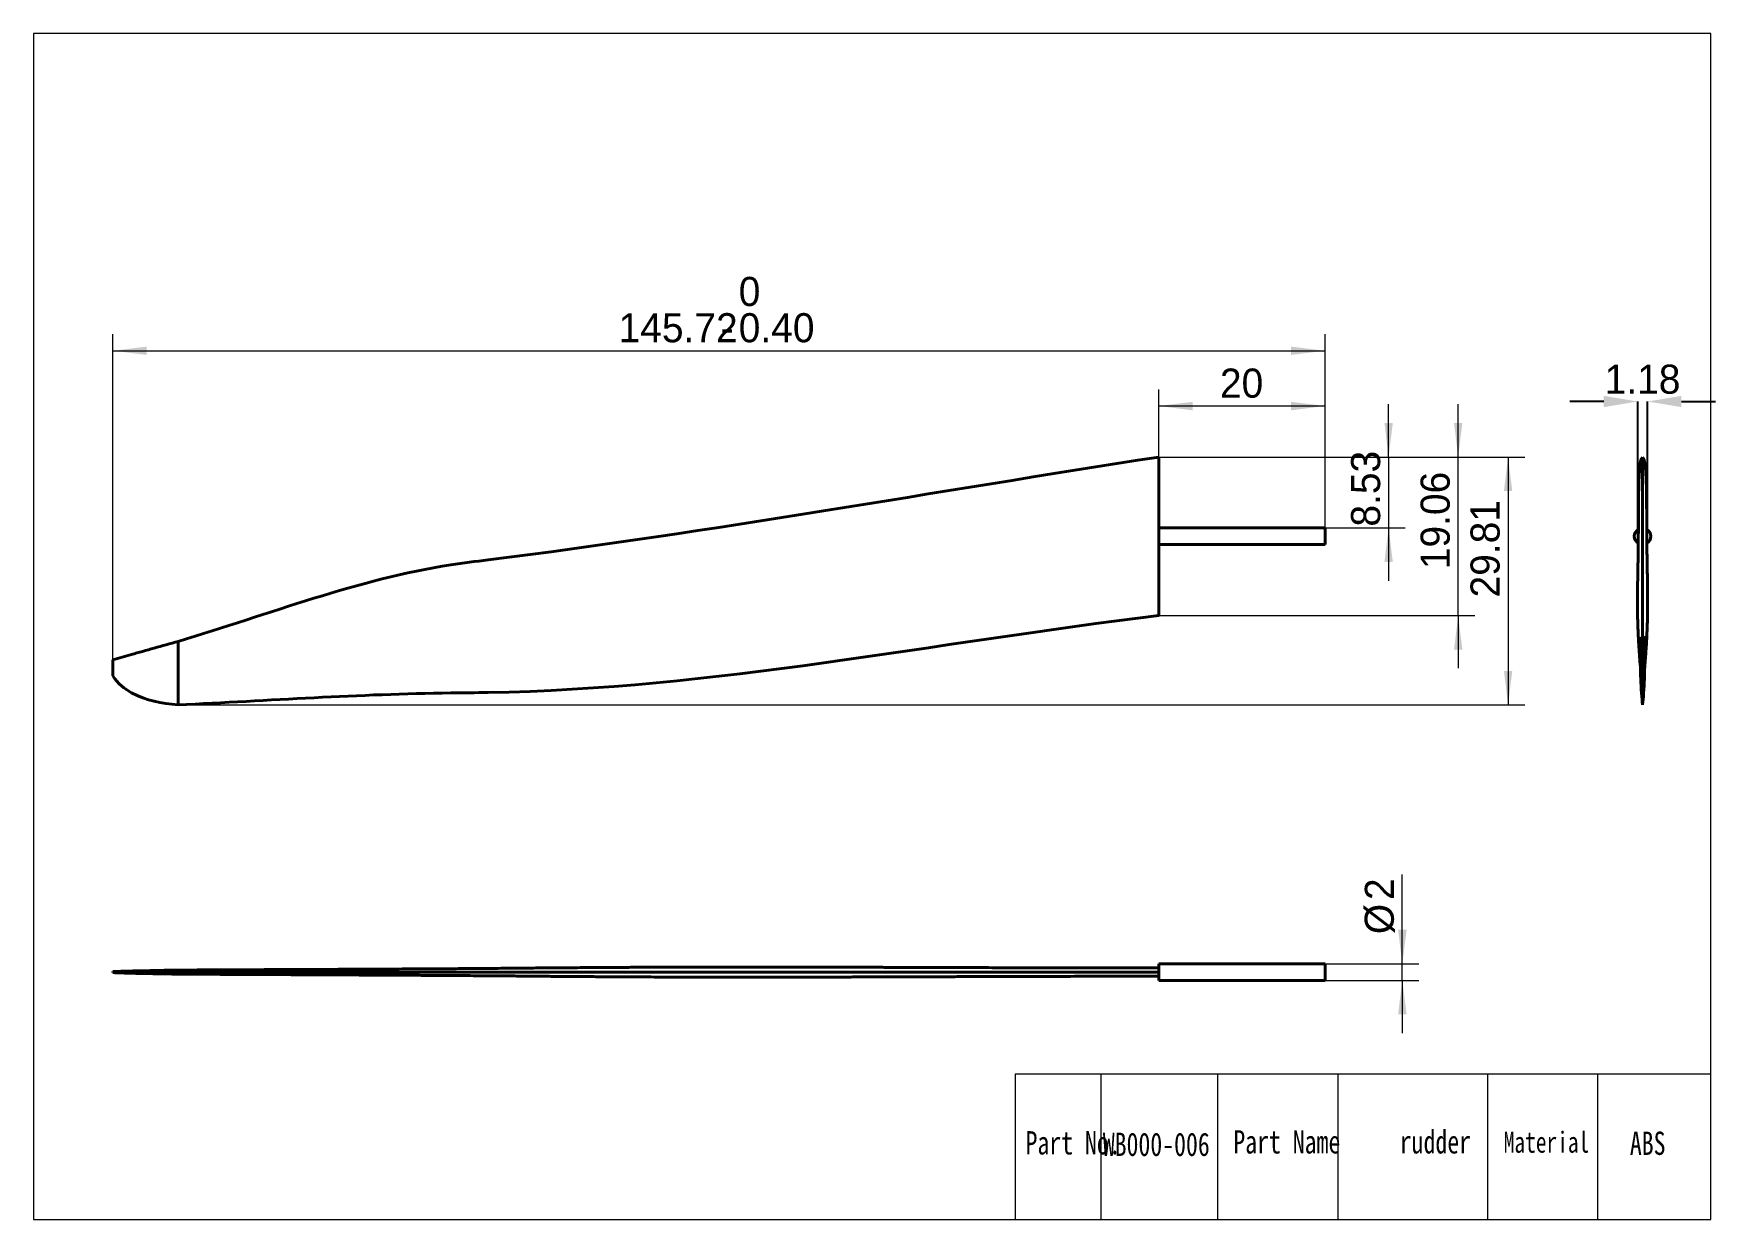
# Model space of a CAD drawing. Header units: millimetres. Extents: x 22 to 124, y 32 to 104.
import ezdxf

# ---------------------------------------------------------------- set-up
doc = ezdxf.new("R2010")
doc.units = ezdxf.units.MM
doc.header["$LTSCALE"] = 0.5
doc.layers.get('0').update_dxf_attribs({"lineweight": 18})
for name, color, linetype, lineweight in [('1轮廓实线层', 7, 'Continuous', 40), ('2细线层', 4, 'Continuous', 18), ('尺寸线层', 3, 'Continuous', 18)]:
    doc.layers.add(name, color=color, linetype=linetype, lineweight=lineweight)
doc.styles.add('SLDTEXTSTYLE1', font='')
doc.styles.get('SLDTEXTSTYLE1').set_extended_font_data('汉仪长仿宋体')
doc.dimstyles.new('SLDDIMSTYLE0', dxfattribs={"dimtxt": 1.75, "dimasz": 2.04, "dimexe": 0, "dimexo": 0.0625, "dimgap": 0.4375, "dimtad": 1, "dimlfac": 2, "dimrnd": 1e-09, "dimzin": 12, "dimdsep": 46, "dimtxsty": 'SLDTEXTSTYLE1', "dimcen": 0.09, "dimdle": 4.08, "dimadec": 0, "dimazin": 3, "dimtfac": 1, "dimtofl": 0, "dimtmove": 0, "dimatfit": 3, "dimfxl": 1, "dimfrac": 2, "dimtolj": 1, "dimarcsym": 0})
doc.dimstyles.new('SLDDIMSTYLE1', dxfattribs={"dimtxt": 1.75, "dimasz": 2.04, "dimexe": 0, "dimexo": 0.0625, "dimgap": 0.4375, "dimtad": 1, "dimlfac": 2, "dimrnd": 1e-09, "dimzin": 12, "dimdsep": 46, "dimtxsty": 'SLDTEXTSTYLE1', "dimcen": 0.09, "dimdle": 4.08, "dimadec": 0, "dimazin": 3, "dimtfac": 1, "dimtofl": 0, "dimtmove": 0, "dimatfit": 3, "dimfxl": 1, "dimfrac": 2, "dimtolj": 1, "dimarcsym": 0})
doc.dimstyles.new('SLDDIMSTYLE2', dxfattribs={"dimtxt": 1.75, "dimasz": 2.04, "dimexe": 0, "dimexo": 0.0625, "dimgap": 0.4375, "dimtad": 1, "dimlfac": 2, "dimrnd": 1e-09, "dimzin": 12, "dimdsep": 46, "dimtxsty": 'SLDTEXTSTYLE1', "dimcen": 0.09, "dimdle": 4.08, "dimadec": 0, "dimazin": 3, "dimtfac": 1, "dimtmove": 0, "dimatfit": 0, "dimfxl": 1, "dimfrac": 2, "dimtolj": 1, "dimarcsym": 0})

# ---------------------------------------------------------------- blocks, each defined once
blk = doc.blocks.new('*X3')
at = {"layer": '2细线层', "linetype": 'Continuous', "lineweight": 0}
for points in [[(27.2, 84.71), (29.24, 84.46), (29.24, 84.96)], [(100.06, 84.71), (98.02, 84.96), (98.02, 84.46)]]:
    blk.add_hatch(color=4, dxfattribs=at).paths.add_polyline_path(points, flags=0)
at = {"layer": '2细线层', "color": 4, "linetype": 'Continuous', "lineweight": 0}
for p, q in [((27.2, 65.17), (27.2, 85.71)), ((100.06, 74.06), (100.06, 85.71)), ((27.2, 84.71), (100.06, 84.71))]:
    blk.add_line(p, q, dxfattribs=at)
at = {"layer": '2细线层', "color": 4, "linetype": 'Continuous', "lineweight": 0, "char_height": 1.75, "attachment_point": 1, "style": 'SLDTEXTSTYLE1'}
for s, insert, width in [('0', (64.82, 89.15), 1.2216), ('145.72', (57.6, 86.97), 9.7244), ('0.40', (64.82, 86.97), 6.4958), ('-', (63.74, 86.97), 2.1087)]:
    blk.add_mtext(s, dxfattribs=dict(at, insert=insert, width=width))
blk = doc.blocks.new('*X4')
at = {"layer": '2细线层', "linetype": 'Continuous', "lineweight": 0}
for points in [[(90.06, 81.39), (92.1, 81.13), (92.1, 81.64)], [(100.06, 81.39), (98.02, 81.64), (98.02, 81.13)]]:
    blk.add_hatch(color=4, dxfattribs=at).paths.add_polyline_path(points, flags=0)
at = {"layer": '2细线层', "color": 4, "linetype": 'Continuous', "lineweight": 0}
for p, q in [((90.06, 78.32), (90.06, 82.39)), ((100.06, 74.06), (100.06, 82.39)), ((90.06, 81.39), (100.06, 81.39))]:
    blk.add_line(p, q, dxfattribs=at)
at = {"layer": '2细线层', "color": 4, "linetype": 'Continuous', "lineweight": 0, "insert": (93.74, 83.64), "char_height": 1.75, "width": 3.0201, "attachment_point": 1, "style": 'SLDTEXTSTYLE1'}
blk.add_mtext('20', dxfattribs=at)
blk = doc.blocks.new('*X5')
at = {"layer": '2细线层', "linetype": 'Continuous', "lineweight": 0}
for points in [[(103.88, 78.32), (104.13, 80.36), (103.63, 80.36)], [(103.88, 74.06), (103.63, 72.02), (104.13, 72.02)]]:
    blk.add_hatch(color=4, dxfattribs=at).paths.add_polyline_path(points, flags=0)
at = {"layer": '2细线层', "color": 4, "linetype": 'Continuous', "lineweight": 0}
for p, q in [((103.88, 78.32), (103.88, 81.5)), ((90.06, 78.32), (104.88, 78.32)), ((103.88, 78.32), (103.88, 74.06)), ((100.06, 74.06), (104.88, 74.06)), ((103.88, 74.06), (103.88, 70.88))]:
    blk.add_line(p, q, dxfattribs=at)
at = {"layer": '2细线层', "color": 4, "linetype": 'Continuous', "lineweight": 0, "insert": (101.62, 74.14), "char_height": 1.75, "width": 6.4958, "attachment_point": 1, "rotation": 90, "style": 'SLDTEXTSTYLE1'}
blk.add_mtext('8.53', dxfattribs=at)
blk = doc.blocks.new('*X6')
at = {"layer": '2细线层', "linetype": 'Continuous', "lineweight": 0}
for points in [[(108.06, 78.32), (108.31, 80.36), (107.81, 80.36)], [(108.06, 68.79), (107.81, 66.75), (108.31, 66.75)]]:
    blk.add_hatch(color=4, dxfattribs=at).paths.add_polyline_path(points, flags=0)
at = {"layer": '2细线层', "color": 4, "linetype": 'Continuous', "lineweight": 0}
for p, q in [((108.06, 78.32), (108.06, 81.5)), ((90.06, 78.32), (109.06, 78.32)), ((108.06, 68.79), (108.06, 78.32)), ((90.06, 68.79), (109.06, 68.79)), ((108.06, 68.79), (108.06, 65.62))]:
    blk.add_line(p, q, dxfattribs=at)
at = {"layer": '2细线层', "color": 4, "linetype": 'Continuous', "lineweight": 0, "insert": (105.8, 71.58), "char_height": 1.75, "width": 8.0083, "attachment_point": 1, "rotation": 90, "style": 'SLDTEXTSTYLE1'}
blk.add_mtext('19.06', dxfattribs=at)
blk = doc.blocks.new('*X7')
at = {"layer": '2细线层', "linetype": 'Continuous', "lineweight": 0}
for points in [[(111.06, 78.32), (110.81, 76.28), (111.31, 76.28)], [(111.06, 63.42), (111.31, 65.46), (110.81, 65.46)]]:
    blk.add_hatch(color=4, dxfattribs=at).paths.add_polyline_path(points, flags=0)
at = {"layer": '2细线层', "color": 4, "linetype": 'Continuous', "lineweight": 0}
for p, q in [((90.06, 78.32), (112.06, 78.32)), ((111.06, 78.32), (111.06, 63.42)), ((31.12, 63.42), (112.06, 63.42))]:
    blk.add_line(p, q, dxfattribs=at)
at = {"layer": '2细线层', "color": 4, "linetype": 'Continuous', "lineweight": 0, "insert": (108.8, 69.88), "char_height": 1.75, "width": 7.7126, "attachment_point": 1, "rotation": 90, "style": 'SLDTEXTSTYLE1'}
blk.add_mtext('29.81', dxfattribs=at)
blk = doc.blocks.new('*X8')
at = {"layer": '2细线层', "linetype": 'Continuous', "lineweight": 0}
for points in [[(104.7, 47.86), (104.96, 49.9), (104.45, 49.9)], [(104.7, 46.86), (104.45, 44.82), (104.96, 44.82)]]:
    blk.add_hatch(color=4, dxfattribs=at).paths.add_polyline_path(points, flags=0)
at = {"layer": '2细线层', "color": 4, "linetype": 'Continuous', "lineweight": 0}
for p, q in [((104.7, 47.86), (104.7, 53.23)), ((100.06, 47.86), (105.7, 47.86)), ((104.7, 46.86), (104.7, 47.86)), ((100.06, 46.86), (105.7, 46.86)), ((104.7, 46.86), (104.7, 43.68))]:
    blk.add_line(p, q, dxfattribs=at)
at = {"layer": '2细线层', "color": 4, "linetype": 'Continuous', "lineweight": 0, "char_height": 1.75, "attachment_point": 1, "rotation": 90, "style": 'SLDTEXTSTYLE1'}
for s, insert, width in [('2', (102.45, 51.69), 3.4127), ('%%C', (102.44, 49.64), 3.9945)]:
    blk.add_mtext(s, dxfattribs=dict(at, insert=insert, width=width))
blk = doc.blocks.new('*X9')
at = {"layer": '2细线层', "linetype": 'Continuous'}
for points in [[(116.81, 82), (116.81, 81.32), (118.85, 81.66)], [(121.48, 82), (121.48, 81.32), (119.44, 81.66)]]:
    blk.add_hatch(color=0, dxfattribs=at).paths.add_polyline_path(points, flags=0)
at = {"layer": '2细线层', "color": 0, "linetype": 'Continuous', "lineweight": -2}
for p, q in [((116.81, 81.66), (114.77, 81.66)), ((118.85, 70.85), (118.85, 81.66)), ((119.44, 70.86), (119.44, 81.66)), ((121.48, 81.66), (123.52, 81.66))]:
    blk.add_line(p, q, dxfattribs=at)
at = {"layer": '2细线层', "color": 0, "linetype": 'Continuous', "lineweight": 0, "insert": (119.14, 82.99), "char_height": 1.75, "width": 6.2632, "attachment_point": 5, "style": 'SLDTEXTSTYLE1'}
blk.add_mtext('1.18', dxfattribs=at)

msp = doc.modelspace()

# ---------------------------------------------------------------- linework, layer by layer
for p, q in [((123.244, 103.7743), (22.444, 103.7743)), ((22.444, 103.7743), (22.444, 32.4943)), ((123.244, 32.4943), (123.244, 103.7743)), ((123.244, 41.2239), (81.4399, 41.2239)), ((81.4399, 41.2239), (81.4399, 32.4943)), ((86.5881, 41.2239), (86.5881, 32.4943)), ((93.5999, 41.2239), (93.5999, 32.4943)), ((100.8292, 41.2239), (100.8292, 32.4943)), ((109.822, 41.2239), (109.822, 32.4943)), ((116.4266, 41.2239), (116.4266, 32.4943)), ((123.244, 32.4943), (123.244, 41.2239)), ((22.444, 32.4943), (123.244, 32.4943)), ((84.9229, 32.4943), (123.244, 32.4943))]:
    msp.add_line(p, q)
at = {"layer": '1轮廓实线层', "linetype": 'Continuous', "lineweight": 40}
for p, q in [((90.0598, 78.3215), (90.0598, 73.9901)), ((119.1414, 78.3215), (119.1414, 67.2351)), ((100.0598, 74.0567), (90.0598, 74.0567)), ((90.0598, 73.9901), (90.0598, 73.1219)), ((100.0598, 73.5567), (100.0598, 74.0567)), ((118.8921, 73.9901), (118.8921, 73.7304)), ((90.0598, 73.1219), (90.0598, 68.7919)), ((90.0598, 73.0567), (100.0598, 73.0567)), ((100.0598, 73.0567), (100.0598, 73.5567)), ((31.1248, 67.2351), (31.1248, 63.4188)), ((119.1414, 67.2351), (119.1414, 66.13)), ((27.1998, 66.13), (27.1998, 65.1702)), ((119.1414, 65.1702), (119.1414, 63.4188)), ((100.0598, 47.8584), (90.0598, 47.8584)), ((90.0598, 47.8584), (90.0598, 47.6078)), ((90.0598, 47.6078), (90.0598, 47.3584)), ((100.0598, 46.8584), (100.0598, 47.8584)), ((27.1998, 47.3882), (27.1998, 47.3584)), ((27.1998, 47.3584), (27.1998, 47.3288)), ((31.1248, 47.4821), (31.1248, 47.3584)), ((31.1248, 47.3584), (31.1248, 47.2368)), ((90.0598, 47.3584), (90.0598, 47.1091)), ((90.0598, 47.1091), (90.0598, 46.8584)), ((90.0598, 46.8584), (100.0598, 46.8584))]:
    msp.add_line(p, q, dxfattribs=at)
for start, end in [(119.912343, 240.415733), (299.584293, 60.08766)]:
    msp.add_arc((119.1414, 73.5567), 0.5, start, end, dxfattribs=at)
for points, knots in [([(31.1248, 67.2351), (36.5624, 68.8615), (42.7336, 71.285), (62.4794, 73.6796), (76.6286, 76.2467), (90.0598, 78.3215)], [0, 0, 0, 0, 16.81097952, 19.09462462, 60.07796392, 60.07796392, 60.07796392, 60.07796392]), ([(119.1414, 78.3215), (119.0473, 78.218), (119.0131, 78.0376), (118.9552, 77.6132), (118.9361, 77.2725), (118.9215, 76.8859), (118.9107, 76.5332), (118.9023, 76.082), (118.8945, 75.3491), (118.8929, 74.6677), (118.8921, 74.1496), (118.8921, 73.9901)], [0, 0, 0, 0, 0.41709141, 0.52111267, 1.25571972, 1.4599801, 1.6887287, 2.3163183, 2.80859865, 3.88603608, 4.3647561, 4.3647561, 4.3647561, 4.3647561]), ([(119.3908, 73.9901), (119.3907, 74.1496), (119.3899, 74.6677), (119.3883, 75.3491), (119.3805, 76.082), (119.3721, 76.5332), (119.3613, 76.8859), (119.3467, 77.2725), (119.3277, 77.6132), (119.2697, 78.0376), (119.2356, 78.218), (119.1414, 78.3215)], [0, 0, 0, 0, 0.47872, 1.55615743, 2.04843778, 2.67602738, 2.90477598, 3.10903636, 3.84364341, 3.94766467, 4.36475608, 4.36475608, 4.36475608, 4.36475608]), ([(118.8939, 74.5265), (118.8939, 74.5267), (118.8939, 74.5351), (118.8935, 74.5034), (118.8928, 74.4493), (118.8915, 74.3357), (118.89, 74.2018), (118.8884, 74.0503), (118.8869, 73.9083), (118.8858, 73.7757), (118.885, 73.6604), (118.8846, 73.5621), (118.8844, 73.4833), (118.8844, 73.4183), (118.8846, 73.3662), (118.8847, 73.3405), (118.8847, 73.3283), (118.8848, 73.3225)], [0, 0, 0, 0, 0.00179883, 0.08893371, 0.19870107, 0.33011115, 0.52942001, 0.70269449, 0.85131742, 0.9734567, 1.06921021, 1.12383679, 1.16395044, 1.19011962, 1.1985977, 1.20198895, 1.2050535, 1.2050535, 1.2050535, 1.2050535]), ([(119.4007, 73.1629), (119.4001, 73.2873), (119.3989, 73.5245), (119.3962, 73.8344), (119.3936, 74.0842), (119.3914, 74.2705), (119.3901, 74.3745), (119.3894, 74.4198), (119.3891, 74.4389), (119.3889, 74.4408), (119.3889, 74.4415)], [0, 0, 0, 0, 0.27805469, 0.5297691, 0.75515607, 0.95428334, 1.12728953, 1.19143722, 1.24503663, 1.27872184, 1.27872184, 1.27872184, 1.27872184]), ([(119.3906, 73.702), (119.3906, 73.7257), (119.3908, 73.8217), (119.3908, 73.9178), (119.3908, 73.9901)], [0, 0, 0, 0, 0.071042376, 0.288098121, 0.288098121, 0.288098121, 0.288098121]), ([(118.8853, 73.2289), (118.8845, 73.1504), (118.8825, 72.9748), (118.8776, 72.6052), (118.872, 72.2494), (118.8661, 71.9114), (118.8597, 71.5623), (118.8529, 71.1934), (118.8463, 70.8071), (118.8403, 70.3989), (118.8362, 69.9762), (118.8349, 69.5781), (118.8367, 69.2048), (118.841, 68.8666), (118.8481, 68.5286), (118.8583, 68.1855), (118.8708, 67.8626), (118.8862, 67.53), (118.9049, 67.1842), (118.9292, 66.7914), (118.9569, 66.3931), (118.9861, 66.0051), (119.0051, 65.7707), (119.0144, 65.6553)], [0, 0, 0, 0, 0.33227553, 0.74356281, 1.14618341, 1.54788244, 1.96409234, 2.40819344, 2.87189399, 3.35055196, 3.84350987, 4.33612864, 4.70083179, 5.0453279, 5.37326763, 5.68666256, 5.99175486, 6.21769737, 6.4794758, 6.77716948, 7.07038141, 7.32868331, 7.57922838, 7.57922838, 7.57922838, 7.57922838]), ([(118.8848, 73.3225), (118.8848, 73.3169), (118.8848, 73.3055), (118.8849, 73.2895), (118.885, 73.275), (118.8851, 73.256), (118.8853, 73.2365), (118.8855, 73.2099), (118.8857, 73.1923), (118.8858, 73.191), (118.8859, 73.1903)], [0, 0, 0, 0, 0.003156764, 0.006433929, 0.010127552, 0.014448788, 0.025440563, 0.040002912, 0.080628513, 0.132262767, 0.132262767, 0.132262767, 0.132262767]), ([(119.2684, 65.6543), (119.2717, 65.6948), (119.2843, 65.849), (119.3049, 66.1125), (119.3301, 66.4524), (119.3533, 66.7894), (119.3756, 67.1443), (119.3989, 67.5675), (119.4197, 68.0356), (119.4352, 68.5278), (119.4439, 68.9869), (119.4474, 69.3923), (119.4475, 69.7603), (119.4451, 70.1629), (119.4398, 70.6038), (119.4314, 71.1179), (119.4222, 71.6077), (119.4136, 72.0821), (119.4063, 72.5275), (119.403, 72.777), (119.4014, 72.8974)], [0, 0, 0, 0, 0.08793742, 0.33479294, 0.56239936, 0.80695553, 1.07911279, 1.37767716, 1.82068769, 2.29458321, 2.74945305, 3.18059196, 3.59101516, 3.98248604, 4.57848482, 5.18801353, 5.81341614, 6.29390388, 6.78799962, 7.24875898, 7.24875898, 7.24875898, 7.24875898]), ([(119.4009, 72.4907), (119.4009, 72.4903), (119.4009, 72.4898), (119.401, 72.4962), (119.4011, 72.5022), (119.4011, 72.5046), (119.4011, 72.5071), (119.4011, 72.5091), (119.4012, 72.5107), (119.4012, 72.5123), (119.4012, 72.5146), (119.4012, 72.5193), (119.4013, 72.5303), (119.4014, 72.5569), (119.4015, 72.5972), (119.4016, 72.6558), (119.4016, 72.7408), (119.4016, 72.8546), (119.4013, 73.0011), (119.4009, 73.1055), (119.4007, 73.1629)], [0, 0, 0, 0, 0.021573326, 0.028951297, 0.030105023, 0.031018009, 0.031742641, 0.032065845, 0.032384217, 0.032715998, 0.033077406, 0.033934342, 0.036365166, 0.044601349, 0.075452752, 0.125823598, 0.195808743, 0.319689956, 0.478541304, 0.672386036, 0.672386036, 0.672386036, 0.672386036]), ([(31.1248, 63.4188), (36.5856, 63.6816), (42.7325, 64.1256), (62.4814, 64.2151), (76.6344, 67.1768), (90.0598, 68.7919)], [0, 0, 0, 0, 16.57644109, 18.82822592, 59.23978605, 59.23978605, 59.23978605, 59.23978605]), ([(27.1998, 66.13), (27.5745, 66.2376), (28.7121, 66.5604), (30.1912, 66.9744), (31.1248, 67.2351)], [0, 0, 0, 0, 1.28397221, 4.07762023, 4.07762023, 4.07762023, 4.07762023]), ([(118.9807, 67.434), (118.9807, 67.4348), (118.9804, 67.4379), (118.9806, 67.4198), (118.9813, 67.3779), (118.9829, 67.2975), (118.9855, 67.1706), (118.9889, 66.9998), (118.9929, 66.7952), (118.9975, 66.5508), (119.0027, 66.2697), (119.0085, 65.9556), (119.0151, 65.6114), (119.0201, 65.3798), (119.0227, 65.259)], [0, 0, 0, 0, 0.03269195, 0.12596096, 0.2222636, 0.36584885, 0.5161967, 0.67722367, 0.86385903, 1.07763111, 1.31394466, 1.57627821, 1.8644905, 2.17841802, 2.17841802, 2.17841802, 2.17841802]), ([(119.1414, 63.4188), (119.0953, 63.8154), (119.0471, 64.5016), (119.0206, 65.2897), (119.0174, 65.6254), (119.022, 66.0542), (119.0288, 66.3485), (119.0369, 66.5835), (119.0481, 66.8386), (119.0654, 67.0409), (119.1046, 67.1907), (119.1248, 67.227), (119.1414, 67.2351)], [0, 0, 0, 0, 1.96406002, 2.28034025, 2.71227676, 2.90962822, 3.16122414, 3.25292772, 3.33481416, 3.62931256, 3.6710139, 3.83822268, 3.83822268, 3.83822268, 3.83822268]), ([(119.1414, 67.2351), (119.158, 67.227), (119.1782, 67.1907), (119.2174, 67.0409), (119.2347, 66.8386), (119.2459, 66.5835), (119.254, 66.3485), (119.2608, 66.0542), (119.2654, 65.6254), (119.2623, 65.2897), (119.2357, 64.5016), (119.1876, 63.8154), (119.1414, 63.4188)], [0, 0, 0, 0, 0.16720879, 0.20891012, 0.50340852, 0.58529496, 0.67699854, 0.92859446, 1.12594592, 1.55788243, 1.87416266, 3.83822268, 3.83822268, 3.83822268, 3.83822268]), ([(119.2601, 65.259), (119.2631, 65.4002), (119.2689, 65.6691), (119.2764, 66.066), (119.2829, 66.4188), (119.2886, 66.7221), (119.2933, 66.9702), (119.2973, 67.1698), (119.3004, 67.319), (119.3028, 67.4298), (119.3037, 67.4799), (119.3045, 67.5132), (119.3042, 67.5053), (119.3041, 67.5037)], [0, 0, 0, 0, 0.37116231, 0.70650367, 1.00576337, 1.26873669, 1.49530314, 1.683512, 1.85373229, 2.01118381, 2.15609224, 2.23296612, 2.25309344, 2.25309344, 2.25309344, 2.25309344]), ([(119.1414, 65.1702), (119.1173, 65.5219), (119.1118, 65.6597), (119.1109, 65.7971), (119.1134, 65.9347), (119.1156, 66.0066), (119.1308, 66.1234), (119.1414, 66.13)], [0, 0, 0, 0, 0.493286409, 0.681205892, 0.806490387, 0.911525379, 0.963994511, 0.963994511, 0.963994511, 0.963994511]), ([(119.1414, 66.13), (119.152, 66.1234), (119.1672, 66.0066), (119.1695, 65.9347), (119.1719, 65.7971), (119.171, 65.6597), (119.1655, 65.5219), (119.1414, 65.1702)], [0, 0, 0, 0, 0.052469132, 0.157504124, 0.282788619, 0.470708102, 0.963994511, 0.963994511, 0.963994511, 0.963994511]), ([(27.1998, 65.1702), (27.511, 64.6885), (28.7958, 63.7178), (30.1276, 63.5209), (31.1248, 63.4188)], [0, 0, 0, 0, 1.39781445, 4.43915875, 4.43915875, 4.43915875, 4.43915875]), ([(90.0598, 47.6077), (89.4016, 47.6077), (88.1069, 47.6078), (86.2003, 47.6098), (84.3607, 47.6131), (82.588, 47.6174), (80.8824, 47.6224), (79.2524, 47.6276), (77.8796, 47.632), (76.7729, 47.6355), (75.9406, 47.638), (75.2167, 47.6402), (74.6012, 47.642), (74.0941, 47.6435), (73.6594, 47.6449), (73.2287, 47.6464), (72.6603, 47.6483), (71.8939, 47.6508), (70.9041, 47.6538), (69.7492, 47.6567), (68.4833, 47.6594), (67.164, 47.6614), (64.1931, 47.6639), (61.2935, 47.6599), (58.4966, 47.647), (57.485, 47.6414), (56.5681, 47.6356), (55.7972, 47.6302), (55.1601, 47.6253), (54.643, 47.6212), (54.1588, 47.6171), (53.6671, 47.6139), (53.1681, 47.6109), (52.63, 47.6061), (52.1337, 47.6013), (51.7691, 47.5977), (51.5394, 47.5952), (51.3254, 47.593), (51.037, 47.5903), (50.5997, 47.5865), (49.9892, 47.5815), (49.184, 47.575), (48.2161, 47.5676), (47.0865, 47.5598), (45.7967, 47.552), (44.3478, 47.544), (42.7918, 47.5361), (41.1374, 47.528), (39.393, 47.5197), (37.516, 47.5109), (35.5058, 47.5016), (33.3621, 47.4916), (31.8855, 47.4846), (31.1248, 47.4809)], [0, 0, 0, 0, 1.97968699, 3.89448036, 5.74444287, 7.52963, 9.25010631, 10.90596572, 12.47028258, 13.42054366, 14.25984045, 14.98834877, 15.6062368, 16.11369547, 16.51101136, 16.90454685, 17.39625594, 18.20460038, 19.18753034, 20.34510251, 21.64481679, 22.95857791, 24.27338652, 30.48759078, 31.58050707, 32.58461189, 33.49188883, 34.30231627, 34.87114188, 35.38020316, 35.83396612, 36.30414439, 36.8297178, 37.40048045, 37.94873511, 38.32288322, 38.49502948, 38.68807187, 38.9722116, 39.35006893, 39.9823653, 40.77564877, 41.73017844, 42.84565588, 44.1221912, 45.56081408, 47.16291216, 48.77639641, 50.52949582, 52.42274674, 54.45591049, 56.62769614, 58.93563497, 58.93563497, 58.93563497, 58.93563497]), ([(31.1248, 47.4809), (30.3769, 47.4678), (29.4161, 47.451), (28.3055, 47.4258), (27.8444, 47.4107), (27.4846, 47.3982), (27.2995, 47.3919), (27.1998, 47.3885)], [0, 0, 0, 0, 2.22412164, 2.85709498, 3.32307844, 3.60113682, 3.92616334, 3.92616334, 3.92616334, 3.92616334]), ([(27.1998, 47.3584), (27.5745, 47.3584), (28.7121, 47.3584), (30.1912, 47.3584), (31.1248, 47.3584)], [0, 0, 0, 0, 1.23591473, 3.925, 3.925, 3.925, 3.925]), ([(27.1998, 47.3283), (27.2996, 47.3249), (27.5236, 47.3174), (27.8881, 47.3046), (28.2211, 47.2941), (28.4831, 47.2872), (28.6953, 47.2823), (28.9487, 47.2768), (29.3021, 47.2696), (29.8032, 47.2602), (30.4248, 47.2488), (30.8791, 47.2405), (31.1248, 47.2359)], [0, 0, 0, 0, 0.32491747, 0.72891257, 1.06856321, 1.32140601, 1.52067524, 1.7027725, 2.07543485, 2.57349045, 3.1945877, 3.92616341, 3.92616341, 3.92616341, 3.92616341]), ([(31.1248, 47.3584), (36.5624, 47.3584), (42.7336, 47.3584), (62.4794, 47.3584), (76.6286, 47.3584), (90.0598, 47.3584)], [0, 0, 0, 0, 16.49115605, 18.73135554, 58.935, 58.935, 58.935, 58.935]), ([(31.1248, 47.2359), (31.9663, 47.2319), (33.5919, 47.2241), (35.9395, 47.2133), (38.1162, 47.2032), (40.1224, 47.1937), (41.9587, 47.1848), (43.6248, 47.1763), (45.0685, 47.1685), (46.3022, 47.1612), (47.3384, 47.1547), (48.2423, 47.1486), (48.9926, 47.1434), (49.5976, 47.1392), (50.0686, 47.136), (50.4712, 47.1334), (50.8615, 47.1304), (51.2724, 47.1264), (51.7167, 47.1211), (52.1589, 47.1153), (52.631, 47.1106), (53.0852, 47.1073), (53.5182, 47.1047), (53.9228, 47.1015), (54.3168, 47.0983), (54.9098, 47.0936), (55.7359, 47.087), (56.8312, 47.0792), (58.0572, 47.0717), (59.4162, 47.065), (60.8232, 47.0597), (62.2659, 47.0561), (63.7168, 47.0539), (65.1822, 47.0533), (66.5919, 47.0539), (67.8906, 47.0555), (69.1336, 47.0578), (70.306, 47.0606), (71.3929, 47.0636), (72.3561, 47.0666), (73.1526, 47.0691), (73.8415, 47.0712), (74.4478, 47.073), (75.0715, 47.0749), (75.7314, 47.077), (76.4754, 47.0794), (77.3529, 47.0824), (78.3892, 47.086), (79.5852, 47.0901), (80.9406, 47.0945), (82.4556, 47.099), (84.1302, 47.1032), (85.9646, 47.1067), (87.9588, 47.1091), (89.3417, 47.1091), (90.0598, 47.1091)], [0, 0, 0, 0, 2.54531484, 4.9171189, 7.1126706, 9.13085703, 10.97177439, 12.63621864, 14.12524025, 15.28501746, 16.31175327, 17.2057545, 17.96702621, 18.53629004, 18.99885995, 19.36268918, 19.73029281, 20.14438936, 20.61507188, 21.14562267, 21.64987973, 22.15550633, 22.58899336, 22.95870653, 23.34336519, 23.75163771, 24.70742451, 25.7868644, 26.998558, 28.34241994, 29.81835784, 31.17417806, 32.62497469, 34.12611898, 35.52569682, 36.81124289, 37.98286178, 39.21755225, 40.29422027, 41.2130218, 42.0803066, 42.66749423, 43.27381623, 43.89946185, 44.54461617, 45.2676838, 46.14905325, 47.18937476, 48.38879626, 49.74747213, 51.26556702, 52.94325463, 54.78071321, 56.77812004, 58.93564855, 58.93564855, 58.93564855, 58.93564855])]:
    msp.add_open_spline(points, degree=3, knots=knots, dxfattribs=at)

# ---------------------------------------------------------------- texts
at = {"attachment_point": 1}
for s, width, gutter_width, heights, insert, char_height in [('{\\fHYSWLongFangSong|b1|i0|c134|p2;Part No.}', 24.366564, 17.5, [3.5], (82.0593, 37.7971), 1.4), ('{\\fHYSWLongFangSong|b1|i0|c134|p2;Part Name     rudder\\P        }', 68.540777, 35, [0], (94.5475, 37.8555), 1.4), ('{\\fHYSWLongFangSong|b1|i0|c134|p2;Material}', 24.366564, 17.5, [3.5], (110.7958, 37.7652), 1.26)]:
    msp.add_mtext_dynamic_manual_height_columns(s, width=width, gutter_width=gutter_width, heights=heights, dxfattribs=dict(at, insert=insert, char_height=char_height))
at = {"layer": '尺寸线层', "char_height": 1.4, "attachment_point": 1}
for s, insert, width in [('{\\fhyswlongfangsong|b1|i0|c134|p2;\\C7;WB000-006}', (86.7004, 37.7067), 5.15765), ('{\\fhyswlongfangsong|b1|i0|c134|p2;\\C7;ABS}', (118.3785, 37.7703), 3.12006)]:
    msp.add_mtext(s, dxfattribs=dict(at, insert=insert, width=width))

# ---------------------------------------------------------------- dimensions: what is measured, and where the dimension line sits
at = {"layer": '2细线层', "color": 4, "linetype": 'Continuous', "lineweight": 0}
for base, p1, p2, angle, dimstyle, override, picture, middle in [((100.0598, 84.7094), (27.1998, 65.1702), (100.0598, 74.0567), 0, 'SLDDIMSTYLE0', {"dimsah": 1, "dimtol": 1, "dimtp": 0, "dimtm": 0.4, "dimtzin": 0}, '*X3', (62.7433, 84.7094)), ((100.0598, 81.3861), (90.0598, 78.3215), (100.0598, 74.0567), 0, 'SLDDIMSTYLE1', {"dimsah": 1, "dimtzin": 12}, '*X4', (94.8927, 81.3861)), ((103.8795, 74.0567), (90.0598, 78.3215), (100.0598, 74.0567), 90, 'SLDDIMSTYLE2', {"dimsah": 1, "dimtzin": 12}, '*X5', (103.8795, 76.0587)), ((108.0598, 78.3215), (90.0598, 68.7919), (90.0598, 78.3215), 90, 'SLDDIMSTYLE2', {"dimsah": 1, "dimtzin": 12}, '*X6', (108.0598, 73.8797)), ((111.0598, 63.4188), (90.0598, 78.3215), (31.1248, 63.4188), 90, 'SLDDIMSTYLE1', {"dimsah": 1, "dimtzin": 12}, '*X7', (111.0598, 72.177))]:
    dim = msp.add_linear_dim(base=base, p1=p1, p2=p2, angle=angle, dimstyle=dimstyle, override=override, dxfattribs=at)
    dim.commit()
    dim.dimension.update_dxf_attribs({"geometry": picture, "text_midpoint": middle, "dimtype": 160})
dim = msp.add_linear_dim(base=(119.4365, 81.6624), p1=(118.8462, 70.7908), p2=(119.4365, 70.8001), dimstyle='SLDDIMSTYLE1', override={"dimsah": 1, "dimtzin": 12}, dxfattribs=at)
dim.commit()
dim.dimension.update_dxf_attribs({"geometry": '*X9', "text_midpoint": (119.1413, 81.6624), "dimtype": 160})
dim = msp.add_linear_dim(base=(104.7049, 47.8584), p1=(100.0598, 46.8584), p2=(100.0598, 47.8584), angle=90, text='%%C<>', dimstyle='SLDDIMSTYLE2', override={"dimsah": 1, "dimtzin": 12}, dxfattribs=at)
dim.commit()
dim.dimension.update_dxf_attribs({"geometry": '*X8', "text_midpoint": (104.7049, 51.4317), "dimtype": 160})

doc.saveas('drawing.dxf')
